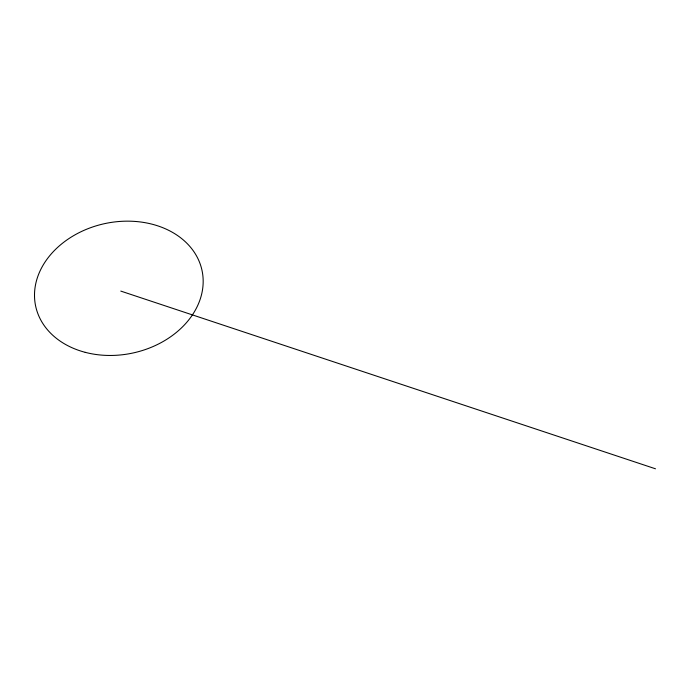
<?xml version="1.0" encoding="UTF-8"?>
<svg xmlns="http://www.w3.org/2000/svg" width="690" height="690" viewBox="0 0 690 690"><rect width="100%" height="100%" fill="white"/><g stroke="black" fill="none" stroke-linecap="round" stroke-linejoin="round"><path stroke-width="1.03" d="M120.776 291.085L655.5 468.803M85.206 352.331A85.077 66.214 -12.1 0 0 202.636 273.887A85.077 66.214 -12.1 0 0 68.664 238.749A85.077 66.214 -12.1 0 0 85.206 352.331"/></g></svg>
